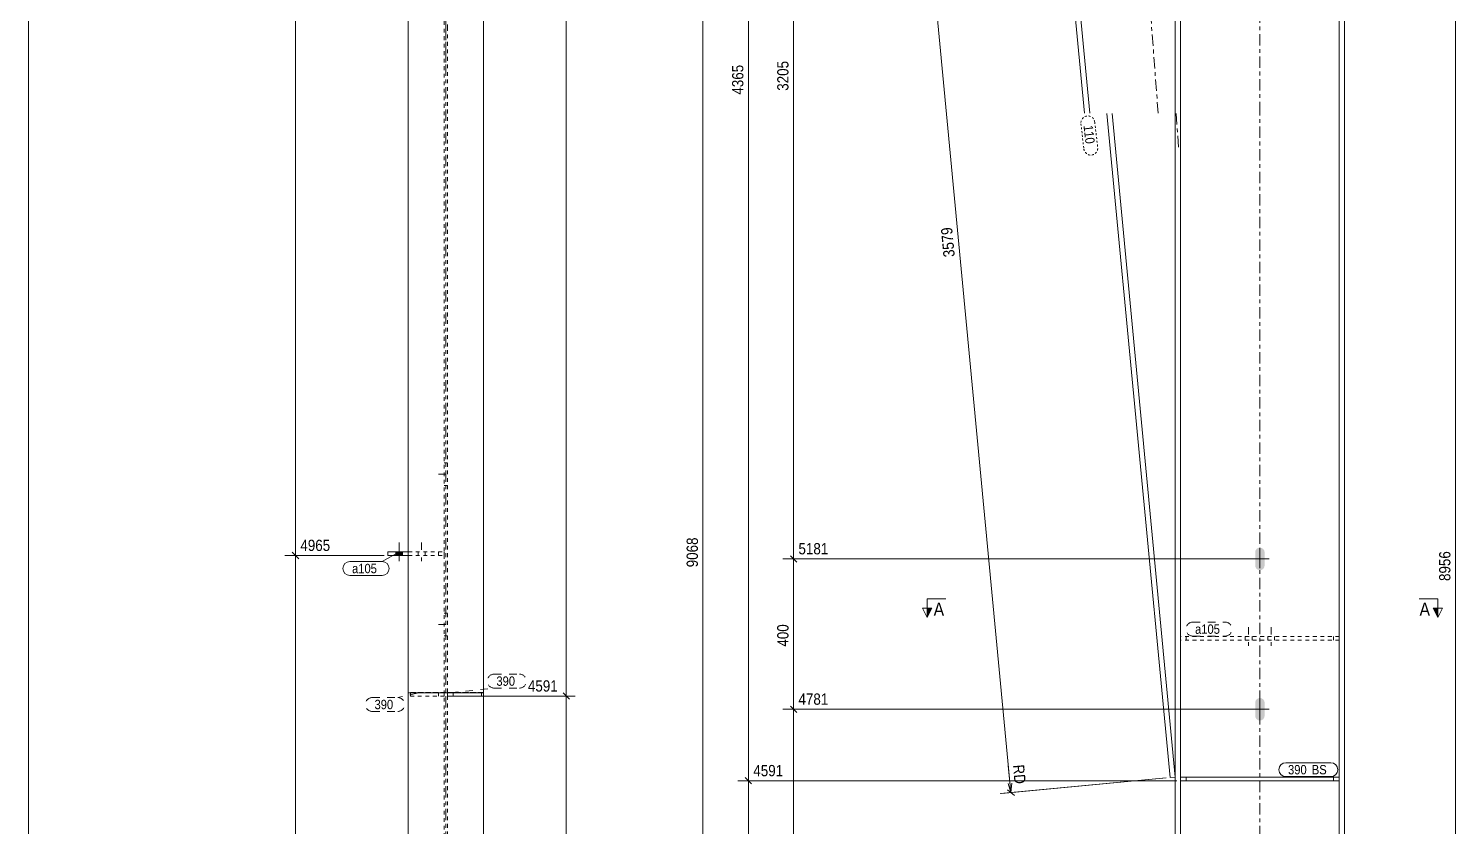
# Model space of a CAD drawing. Header units: millimetres. Extents: x 2 to 579, y 1 to 825.
# Drawn here: x 5 to 384.4, y 315.8 to 528.1 of the extents above; entities that cross this region are included whole.
import ezdxf

# ---------------------------------------------------------------- set-up
doc = ezdxf.new("R2010")
doc.units = ezdxf.units.MM
for name, pattern in [('XKITLINE00', [0]), ('XKITLINE01', [4, 1, -1, 1, -1]), ('XKITLINE02', [4, 2, -2]), ('XKITLINE03', [6, 3, -1, 1, -1]), ('XKITLINE04', [3, 0.5, -0.5, 0.5, -0.5, 0.5, -0.5])]:
    doc.linetypes.add(name, pattern=pattern)
for name, color, linetype, lineweight in [('Bolt', 3, 'Continuous', 0), ('Dimensions', 7, 'Continuous', 0), ('DrawingSheet', 5, 'Continuous', 0), ('Part', 2, 'Continuous', 0), ('PartMark', 7, 'Continuous', 0), ('Section', 6, 'Continuous', 0)]:
    doc.layers.add(name, color=color, linetype=linetype, lineweight=lineweight)
doc.styles.add('ARIAL', font='ARIAL.TTF')

# ---------------------------------------------------------------- blocks, each defined once
blk = doc.blocks.new('*A6')
at = {"layer": 'Bolt'}
for points in [[(332.89, 384.08), (332.42, 383.99), (331.94, 384.08), (331.53, 384.35), (331.26, 384.76), (331.17, 385.24), (331.17, 388.74), (331.26, 389.21), (331.53, 389.62), (331.94, 389.89), (332.42, 389.99), (332.89, 389.89), (333.3, 389.62), (333.57, 389.21), (333.67, 388.74), (333.67, 385.24), (333.57, 384.76), (333.3, 384.35)], [(332.89, 344.08), (332.42, 343.99), (331.94, 344.08), (331.53, 344.35), (331.26, 344.76), (331.17, 345.24), (331.17, 348.74), (331.26, 349.21), (331.53, 349.62), (331.94, 349.89), (332.42, 349.99), (332.89, 349.89), (333.3, 349.62), (333.57, 349.21), (333.67, 348.74), (333.67, 345.24), (333.57, 344.76), (333.3, 344.35)]]:
    blk.add_hatch(color=3, dxfattribs=at).paths.add_polyline_path(points, flags=17)
at = {"layer": 'Bolt', "color": 3, "linetype": 'XKITLINE00', "lineweight": 0}
for p, q in [((332.42, 389.49), (332.42, 384.49)), ((334.92, 386.99), (329.92, 386.99)), ((332.42, 349.49), (332.42, 344.49)), ((334.92, 346.99), (329.92, 346.99))]:
    blk.add_line(p, q, dxfattribs=at)
blk = doc.blocks.new('*A9')
at = {"layer": 'Bolt', "color": 3, "linetype": 'XKITLINE02', "lineweight": 0}
for p, q in [((329.42, 368.86), (329.42, 363.86)), ((329.42, 368.86), (329.42, 363.86)), ((335.42, 368.86), (335.42, 363.86)), ((335.42, 368.86), (335.42, 363.86)), ((328.52, 366.36), (328.52, 365.36)), ((328.52, 366.36), (328.52, 365.36)), ((330.32, 366.36), (330.32, 365.36)), ((330.32, 366.36), (330.32, 365.36)), ((334.52, 366.36), (334.52, 365.36)), ((334.52, 366.36), (334.52, 365.36)), ((336.32, 366.36), (336.32, 365.36)), ((336.32, 366.36), (336.32, 365.36))]:
    blk.add_line(p, q, dxfattribs=at)
blk = doc.blocks.new('*A12')
at = {"layer": 'Part', "color": 2, "linetype": 'XKITLINE00', "lineweight": 0}
for p, q in [((353.52, 700.78), (353.52, 505.59)), ((354.92, 701.89), (354.92, 505.59)), ((309.92, 666.41), (309.92, 505.59)), ((311.32, 667.51), (311.32, 505.59)), ((309.92, 505.49), (309.92, 210.97)), ((311.32, 505.49), (311.32, 210.97)), ((353.52, 505.49), (353.52, 210.97)), ((354.92, 505.49), (354.92, 210.97))]:
    blk.add_line(p, q, dxfattribs=at)
at = {"layer": 'Part', "color": 7, "linetype": 'XKITLINE03', "lineweight": 0}
for p, q in [((332.42, 505.59), (332.42, 694.15)), ((332.42, 210.97), (332.42, 505.49))]:
    blk.add_line(p, q, dxfattribs=at)
blk = doc.blocks.new('*A14')
at = {"layer": 'Part', "color": 7, "linetype": 'XKITLINE01', "lineweight": 0}
for p, q in [((353.52, 328.97), (311.32, 328.97)), ((311.32, 328.97), (311.32, 327.97)), ((311.32, 327.97), (353.52, 327.97)), ((312.82, 327.97), (312.82, 328.97)), ((352.02, 327.97), (352.02, 328.97)), ((353.52, 327.97), (353.52, 328.97))]:
    blk.add_line(p, q, dxfattribs=at)
blk = doc.blocks.new('*A15')
at = {"layer": 'Part', "color": 2, "linetype": 'XKITLINE00', "lineweight": 0}
for p, q in [((311.32, 328.97), (353.52, 328.97)), ((311.32, 327.97), (353.52, 327.97))]:
    blk.add_line(p, q, dxfattribs=at)
at = {"layer": 'Part', "color": 7, "linetype": 'XKITLINE01', "lineweight": 0}
for p, q in [((311.32, 328.97), (311.32, 327.97)), ((312.82, 327.97), (312.82, 328.97)), ((352.02, 328.97), (352.02, 327.97)), ((353.52, 327.97), (353.52, 328.97))]:
    blk.add_line(p, q, dxfattribs=at)
blk = doc.blocks.new('*A16')
at = {"layer": 'Part', "color": 7, "linetype": 'XKITLINE01', "lineweight": 0}
for p, q in [((273.27, 637.52), (308.75, 665.49)), ((308.75, 665.49), (309.92, 664.94)), ((309.92, 505.59), (309.92, 664.94)), ((309.92, 664.94), (309.92, 664.94)), ((309.92, 505.59), (309.92, 664.94)), ((309.92, 664.94), (309.92, 664.94)), ((309.92, 328.97), (309.92, 505.49)), ((309.92, 328.97), (309.92, 505.49))]:
    blk.add_line(p, q, dxfattribs=at)
at = {"layer": 'Part', "color": 7, "linetype": 'XKITLINE03', "lineweight": 0}
for p, q in [((293.35, 664.05), (305.36, 505.59)), ((310.11, 505.49), (310.86, 495.61))]:
    blk.add_line(p, q, dxfattribs=at)
at = {"layer": 'Part', "color": 2, "linetype": 'XKITLINE00', "lineweight": 0}
for p, q in [((308.75, 665.49), (309.92, 664.94)), ((285.8, 505.59), (273.27, 637.52)), ((274.58, 638.55), (287.2, 505.59)), ((308.52, 328.84), (291.75, 505.49)), ((293.15, 505.49), (309.92, 328.97)), ((309.92, 328.97), (308.52, 328.84))]:
    blk.add_line(p, q, dxfattribs=at)
blk = doc.blocks.new('*A18')
at = {"layer": 'Part', "color": 7, "linetype": 'XKITLINE01', "lineweight": 0}
for p, q in [((353.52, 366.36), (311.32, 366.36)), ((311.32, 365.36), (311.32, 366.36)), ((353.52, 365.36), (311.32, 365.36)), ((312.82, 366.36), (312.82, 365.36)), ((352.02, 365.36), (352.02, 366.36)), ((353.52, 366.36), (353.52, 365.36))]:
    blk.add_line(p, q, dxfattribs=at)
blk = doc.blocks.new('*A21')
at = {"layer": 'Bolt', "color": 3, "linetype": 'XKITLINE02', "lineweight": 0}
for p, q in [((115.53, 412.51), (116.43, 412.51)), ((113.98, 409.51), (117.98, 409.51)), ((115.53, 406.51), (116.43, 406.51)), ((115.53, 372.51), (116.43, 372.51)), ((113.98, 369.51), (117.98, 369.51)), ((115.53, 366.51), (116.43, 366.51))]:
    blk.add_line(p, q, dxfattribs=at)
blk = doc.blocks.new('*A24')
at = {"layer": 'Bolt'}
blk.add_hatch(color=3, dxfattribs=at).paths.add_polyline_path([(102.63, 387.89), (102.63, 388.89), (104.43, 388.89), (104.43, 387.89)], flags=17)
blk.add_hatch(color=3, dxfattribs=at).paths.add_polyline_path([(102.63, 387.89), (102.63, 388.89), (104.43, 388.89), (104.43, 387.89)], flags=17)
at = {"layer": 'Bolt', "color": 3, "linetype": 'XKITLINE00', "lineweight": 0}
for p, q in [((103.53, 391.39), (103.53, 386.39)), ((103.53, 391.39), (103.53, 386.39)), ((102.63, 388.89), (102.63, 387.89)), ((102.63, 388.89), (102.63, 387.89)), ((104.43, 388.89), (104.43, 387.89)), ((104.43, 388.89), (104.43, 387.89))]:
    blk.add_line(p, q, dxfattribs=at)
at = {"layer": 'Bolt', "color": 3, "linetype": 'XKITLINE02', "lineweight": 0}
for p, q in [((109.53, 391.39), (109.53, 386.39)), ((109.53, 391.39), (109.53, 386.39)), ((108.63, 388.89), (108.63, 387.89)), ((108.63, 388.89), (108.63, 387.89)), ((110.43, 388.89), (110.43, 387.89)), ((110.43, 388.89), (110.43, 387.89))]:
    blk.add_line(p, q, dxfattribs=at)
blk = doc.blocks.new('*A27')
at = {"layer": 'Part', "color": 7, "linetype": 'XKITLINE01', "lineweight": 0}
for p, q in [((105.98, 528.01), (105.98, 351.36)), ((115.53, 528.01), (115.53, 233.49)), ((116.43, 233.49), (116.43, 528.01)), ((125.98, 351.36), (125.98, 528.01))]:
    blk.add_line(p, q, dxfattribs=at)
at = {"layer": 'Part', "color": 7, "linetype": 'XKITLINE03', "lineweight": 0}
blk.add_line((115.98, 233.49), (115.98, 528.01), dxfattribs=at)
at = {"layer": 'Part', "color": 2, "linetype": 'XKITLINE00', "lineweight": 0}
for p, q in [((105.98, 233.49), (105.98, 351.36)), ((125.98, 351.36), (125.98, 233.49))]:
    blk.add_line(p, q, dxfattribs=at)
blk = doc.blocks.new('*A29')
at = {"layer": 'Part', "color": 7, "linetype": 'XKITLINE01', "lineweight": 0}
for p, q in [((115.53, 351.49), (106.53, 351.49)), ((106.53, 351.49), (106.53, 350.49)), ((106.53, 350.49), (115.53, 350.49)), ((114.03, 351.49), (114.03, 350.49)), ((115.53, 350.49), (115.53, 351.49))]:
    blk.add_line(p, q, dxfattribs=at)
blk = doc.blocks.new('*A30')
at = {"layer": 'Part', "color": 7, "linetype": 'XKITLINE01', "lineweight": 0}
for p, q in [((125.43, 351.49), (116.43, 351.49)), ((116.43, 351.49), (116.43, 350.49)), ((116.43, 350.49), (125.43, 350.49)), ((117.93, 351.49), (117.93, 350.49)), ((125.43, 350.49), (125.43, 351.49))]:
    blk.add_line(p, q, dxfattribs=at)
blk = doc.blocks.new('*A31')
at = {"layer": 'Part', "color": 7, "linetype": 'XKITLINE01', "lineweight": 0}
for p, q in [((115.53, 688.02), (115.53, 528.11)), ((116.43, 688.02), (115.53, 688.02)), ((115.53, 687.47), (116.43, 687.47)), ((116.43, 528.11), (116.43, 688.02)), ((115.53, 661.08), (105.98, 661.08)), ((105.98, 661.08), (105.98, 649.76)), ((125.98, 661.08), (116.43, 661.08)), ((125.98, 649.76), (125.98, 661.08)), ((105.98, 660.05), (125.98, 660.05)), ((115.53, 528.01), (115.53, 351.49)), ((116.43, 351.49), (116.43, 528.01)), ((125.98, 351.49), (105.98, 351.49))]:
    blk.add_line(p, q, dxfattribs=at)
at = {"layer": 'Part', "color": 7, "linetype": 'XKITLINE03', "lineweight": 0}
for p, q in [((115.98, 686.58), (115.98, 528.11)), ((115.98, 528.01), (115.98, 518.13))]:
    blk.add_line(p, q, dxfattribs=at)
at = {"layer": 'Part', "color": 2, "linetype": 'XKITLINE00', "lineweight": 0}
for p, q in [((105.98, 528.11), (105.98, 649.76)), ((125.98, 528.11), (125.98, 649.76)), ((105.98, 351.36), (105.98, 528.01)), ((125.98, 351.36), (125.98, 528.01)), ((125.98, 351.36), (105.98, 351.36))]:
    blk.add_line(p, q, dxfattribs=at)
blk = doc.blocks.new('*A33')
at = {"layer": 'Part', "color": 2, "linetype": 'XKITLINE00', "lineweight": 0}
for p, q in [((100.53, 388.89), (105.98, 388.89)), ((100.53, 388.89), (100.53, 387.89)), ((100.53, 387.89), (105.98, 387.89))]:
    blk.add_line(p, q, dxfattribs=at)
at = {"layer": 'Part', "color": 7, "linetype": 'XKITLINE01', "lineweight": 0}
for p, q in [((105.98, 388.89), (115.53, 388.89)), ((105.98, 387.89), (115.53, 387.89)), ((114.03, 388.89), (114.03, 387.89)), ((115.53, 388.89), (115.53, 387.89))]:
    blk.add_line(p, q, dxfattribs=at)
blk = doc.blocks.new('*A51')
at = {"layer": 'DrawingSheet', "color": 5, "linetype": 'XKITLINE00', "lineweight": 0}
blk.add_line((5, 825), (5, 5), dxfattribs=at)
blk = doc.blocks.new('*A60')
at = {"layer": 'Dimensions', "color": 7, "linetype": 'XKITLINE00', "lineweight": 0}
blk.add_line((184.33, 67.24), (184.33, 711.15), dxfattribs=at)
at = {"layer": 'Dimensions', "color": 3, "style": 'ARIAL', "width": 0.85}
blk.add_text('9068', height=3, rotation=90.0002, dxfattribs=at).set_placement((182.98, 384.75))
blk = doc.blocks.new('*A62')
at = {"layer": 'Dimensions', "color": 7, "linetype": 'XKITLINE00', "lineweight": 0}
blk.add_line((384.42, 69.24), (384.42, 701.89), dxfattribs=at)
at = {"layer": 'Dimensions', "color": 3, "style": 'ARIAL', "width": 0.85}
blk.add_text('8956', height=3, rotation=90.0002, dxfattribs=at).set_placement((383.07, 381.11))
blk = doc.blocks.new('*A64')
at = {"layer": 'Dimensions', "color": 7, "linetype": 'XKITLINE00', "lineweight": 0}
for p, q in [((310.32, 327.97), (193.57, 327.97)), ((195.57, 328.82), (197.26, 327.12)), ((196.42, 69.24), (196.42, 327.97)), ((308.92, 69.24), (193.57, 69.24)), ((195.57, 70.09), (197.26, 68.4))]:
    blk.add_line(p, q, dxfattribs=at)
at = {"layer": 'Dimensions', "color": 3}
for p in [(196.42, 327.97), (196.42, 69.24)]:
    blk.add_point(p, dxfattribs=at)
at = {"layer": 'Dimensions', "color": 3, "style": 'ARIAL', "width": 0.85}
blk.add_text('4591', height=3, dxfattribs=at).set_placement((197.72, 329.17))
blk.add_text('4591', height=3, rotation=90.0002, dxfattribs=at).set_placement((195.07, 194.16))
blk = doc.blocks.new('*A65')
at = {"layer": 'Dimensions', "color": 7, "linetype": 'XKITLINE00', "lineweight": 0}
for p, q in [((195.57, 702.73), (197.26, 701.04)), ((353.92, 701.89), (193.57, 701.89)), ((196.42, 327.97), (196.42, 701.89)), ((310.32, 327.97), (193.57, 327.97)), ((195.57, 328.82), (197.26, 327.12))]:
    blk.add_line(p, q, dxfattribs=at)
at = {"layer": 'Dimensions', "color": 3}
for p in [(196.42, 701.89), (196.42, 327.97)]:
    blk.add_point(p, dxfattribs=at)
at = {"layer": 'Dimensions', "color": 3, "style": 'ARIAL', "width": 0.85}
blk.add_text('8956', height=3, dxfattribs=at).set_placement((197.72, 703.09))
blk.add_text('4365', height=3, rotation=90.0002, dxfattribs=at).set_placement((195.07, 510.48))
blk = doc.blocks.new('*A71')
at = {"layer": 'Dimensions', "color": 7, "linetype": 'XKITLINE00', "lineweight": 0}
for p, q in [((331.42, 346.99), (205.57, 346.99)), ((207.57, 347.84), (209.26, 346.14)), ((208.42, 92.37), (208.42, 346.99)), ((331.42, 92.37), (205.57, 92.37)), ((207.57, 93.22), (209.26, 91.52))]:
    blk.add_line(p, q, dxfattribs=at)
at = {"layer": 'Dimensions', "color": 3}
for p in [(208.42, 346.99), (208.42, 92.37)]:
    blk.add_point(p, dxfattribs=at)
at = {"layer": 'Dimensions', "color": 3, "style": 'ARIAL', "width": 0.85}
blk.add_text('4781', height=3, dxfattribs=at).set_placement((209.72, 348.19))
blk.add_text('4550', height=3, rotation=90.0002, dxfattribs=at).set_placement((207.07, 215.23))
blk = doc.blocks.new('*A72')
at = {"layer": 'Dimensions', "color": 7, "linetype": 'XKITLINE00', "lineweight": 0}
for p, q in [((207.57, 387.84), (209.26, 386.14)), ((331.42, 386.99), (205.57, 386.99)), ((208.42, 346.99), (208.42, 386.99)), ((331.42, 346.99), (205.57, 346.99)), ((207.57, 347.84), (209.26, 346.14))]:
    blk.add_line(p, q, dxfattribs=at)
at = {"layer": 'Dimensions', "color": 3}
for p in [(208.42, 386.99), (208.42, 346.99)]:
    blk.add_point(p, dxfattribs=at)
at = {"layer": 'Dimensions', "color": 3, "style": 'ARIAL', "width": 0.85}
blk.add_text('5181', height=3, dxfattribs=at).set_placement((209.72, 388.19))
blk.add_text('400', height=3, rotation=90.0002, dxfattribs=at).set_placement((207.07, 363.65))
blk = doc.blocks.new('*A73')
at = {"layer": 'Dimensions', "color": 7, "linetype": 'XKITLINE00', "lineweight": 0}
for p, q in [((207.57, 645.78), (209.26, 644.08)), ((331.42, 644.93), (205.57, 644.93)), ((208.42, 386.99), (208.42, 644.93)), ((207.57, 387.84), (209.26, 386.14)), ((331.42, 386.99), (205.57, 386.99))]:
    blk.add_line(p, q, dxfattribs=at)
at = {"layer": 'Dimensions', "color": 3}
for p in [(208.42, 644.93), (208.42, 386.99)]:
    blk.add_point(p, dxfattribs=at)
at = {"layer": 'Dimensions', "color": 3, "style": 'ARIAL', "width": 0.85}
blk.add_text('8386', height=3, dxfattribs=at).set_placement((209.72, 646.13))
blk.add_text('3205', height=3, rotation=90.0002, dxfattribs=at).set_placement((207.07, 511.51))
blk = doc.blocks.new('*A75')
at = {"layer": 'Dimensions', "color": 7, "linetype": 'XKITLINE00', "lineweight": 0}
for p, q in [((273.69, 622.49), (235.42, 618.86)), ((237.33, 619.89), (239.18, 618.36)), ((266.2, 324.82), (238.25, 619.13)), ((265.52, 332.01), (266.2, 324.82)), ((307.53, 328.74), (263.36, 324.55)), ((307.53, 328.74), (263.81, 324.59)), ((265.47, 327.26), (266.2, 324.82)), ((266.46, 327.35), (266.2, 324.82)), ((265.28, 325.58), (267.13, 324.05))]:
    blk.add_line(p, q, dxfattribs=at)
at = {"layer": 'Dimensions', "color": 3}
for p in [(238.25, 619.13), (266.2, 324.82)]:
    blk.add_point(p, dxfattribs=at)
at = {"layer": 'Dimensions', "color": 7}
blk.add_point((266.2, 324.82), dxfattribs=at)
at = {"layer": 'Dimensions', "color": 3, "style": 'ARIAL', "width": 0.85}
for s, rotation, p in [('3579', 5.4259, (239.43, 620.44)), ('3579', 95.4261, (251.3, 467.41)), ('RD', -84.5743, (266.71, 332.12))]:
    blk.add_text(s, height=3, rotation=rotation, dxfattribs=at).set_placement(p)
blk = doc.blocks.new('*A81')
at = {"layer": 'PartMark', "color": 7, "linetype": 'XKITLINE02', "lineweight": 0}
for p, q in [((314.57, 370.16), (323.18, 370.16)), ((314.57, 366.46), (323.18, 366.46))]:
    blk.add_line(p, q, dxfattribs=at)
for centre, start, end in [((314.57, 368.31), 90, 270), ((323.18, 368.31), 270, 90)]:
    blk.add_arc(centre, 1.85, start, end, dxfattribs=at)
at = {"layer": 'PartMark', "color": 3, "style": 'ARIAL', "width": 0.85}
blk.add_text('a105', height=2.5, dxfattribs=at).set_placement((315.17, 367.06))
blk = doc.blocks.new('*A83')
at = {"layer": 'PartMark', "color": 7, "linetype": 'XKITLINE04', "lineweight": 0}
for p, q in [((284.83, 502.75), (285.6, 496.03)), ((288.51, 503.17), (289.28, 496.45))]:
    blk.add_line(p, q, dxfattribs=at)
for centre, start, end in [((286.67, 502.96), 6.5153, 186.5153), ((287.44, 496.24), 186.5153, 6.5153)]:
    blk.add_arc(centre, 1.85, start, end, dxfattribs=at)
at = {"layer": 'PartMark', "color": 3, "style": 'ARIAL', "width": 0.85}
blk.add_text('110', height=2.5, rotation=-83.4857, dxfattribs=at).set_placement((285.5, 502.22))
blk = doc.blocks.new('*A87')
at = {"layer": 'PartMark', "color": 7, "linetype": 'XKITLINE00', "lineweight": 0}
for p, q in [((339.3, 332.77), (351.27, 332.77)), ((339.3, 329.07), (351.27, 329.07))]:
    blk.add_line(p, q, dxfattribs=at)
for centre, start, end in [((339.3, 330.92), 90, 270), ((351.27, 330.92), 270, 90)]:
    blk.add_arc(centre, 1.85, start, end, dxfattribs=at)
at = {"layer": 'PartMark', "color": 3, "style": 'ARIAL', "width": 0.85}
for s, p in [('390', (339.9, 329.67)), ('BS', (346.22, 329.67))]:
    blk.add_text(s, height=2.5, dxfattribs=at).set_placement(p)
blk = doc.blocks.new('*A89')
at = {"layer": 'Section'}
for points in [[(245.17, 373.86), (243.92, 371.36), (243.92, 373.86)], [(379.74, 373.86), (379.74, 371.36), (378.49, 373.86)]]:
    blk.add_hatch(color=3, dxfattribs=at).paths.add_polyline_path(points, flags=17)
at = {"layer": 'Section', "color": 1, "linetype": 'XKITLINE00', "lineweight": 0}
for p, q in [((243.92, 376.36), (248.92, 376.36)), ((243.92, 376.36), (243.92, 371.36)), ((379.74, 376.36), (374.74, 376.36)), ((379.74, 376.36), (379.74, 371.36))]:
    blk.add_line(p, q, dxfattribs=at)
at = {"layer": 'Section', "color": 3, "linetype": 'XKITLINE00', "lineweight": 0}
for p, q in [((243.92, 371.36), (242.67, 373.86)), ((245.17, 373.86), (242.67, 373.86)), ((243.92, 371.36), (245.17, 373.86)), ((378.49, 373.86), (380.99, 373.86)), ((379.74, 371.36), (378.49, 373.86)), ((380.99, 373.86), (379.74, 371.36))]:
    blk.add_line(p, q, dxfattribs=at)
at = {"layer": 'Section', "color": 7, "style": 'ARIAL', "width": 0.85}
for p in [(245.67, 371.86), (374.87, 371.86)]:
    blk.add_text('A', height=3.5, dxfattribs=at).set_placement(p)
blk = doc.blocks.new('*A102')
at = {"layer": 'Dimensions', "color": 7, "linetype": 'XKITLINE00', "lineweight": 0}
for p, q in [((116.53, 350.49), (150.38, 350.49)), ((147.13, 351.34), (148.83, 349.64)), ((147.98, 91.77), (147.98, 350.49)), ((126.98, 91.77), (150.38, 91.77)), ((147.13, 92.62), (148.83, 90.92))]:
    blk.add_line(p, q, dxfattribs=at)
at = {"layer": 'Dimensions', "color": 3}
for p in [(147.98, 350.49), (147.98, 91.77)]:
    blk.add_point(p, dxfattribs=at)
at = {"layer": 'Dimensions', "color": 3, "style": 'ARIAL', "width": 0.85}
blk.add_text('4591', height=3, dxfattribs=at).set_placement((137.78, 351.69))
blk.add_text('4591', height=3, rotation=90.0002, dxfattribs=at).set_placement((146.63, 216.68))
blk = doc.blocks.new('*A103')
at = {"layer": 'Dimensions', "color": 7, "linetype": 'XKITLINE00', "lineweight": 0}
for p, q in [((147.13, 725.26), (148.83, 723.56)), ((126.98, 724.41), (150.38, 724.41)), ((147.98, 350.49), (147.98, 724.41)), ((116.53, 350.49), (150.38, 350.49)), ((147.13, 351.34), (148.83, 349.64))]:
    blk.add_line(p, q, dxfattribs=at)
at = {"layer": 'Dimensions', "color": 3}
for p in [(147.98, 724.41), (147.98, 350.49)]:
    blk.add_point(p, dxfattribs=at)
at = {"layer": 'Dimensions', "color": 3, "style": 'ARIAL', "width": 0.85}
blk.add_text('8956', height=3, dxfattribs=at).set_placement((137.78, 725.61))
blk.add_text('4365', height=3, rotation=90.0002, dxfattribs=at).set_placement((146.63, 533))
blk = doc.blocks.new('*A104')
at = {"layer": 'Dimensions', "color": 7, "linetype": 'XKITLINE00', "lineweight": 0}
for p, q in [((99.53, 387.89), (73.13, 387.89)), ((75.13, 388.74), (76.83, 387.04)), ((75.98, 91.77), (75.98, 387.89)), ((75.98, 98.99), (75.98, 91.77)), ((104.98, 91.77), (71.48, 91.77)), ((104.98, 91.77), (73.13, 91.77)), ((75.13, 92.62), (76.83, 90.92)), ((75.48, 94.27), (75.98, 91.77)), ((76.48, 94.27), (75.98, 91.77))]:
    blk.add_line(p, q, dxfattribs=at)
at = {"layer": 'Dimensions', "color": 3}
for p in [(75.98, 387.89), (75.98, 91.77)]:
    blk.add_point(p, dxfattribs=at)
at = {"layer": 'Dimensions', "color": 7}
blk.add_point((75.98, 91.77), dxfattribs=at)
at = {"layer": 'Dimensions', "color": 3, "style": 'ARIAL', "width": 0.85}
blk.add_text('4965', height=3, dxfattribs=at).set_placement((77.28, 389.09))
for s, p in [('4965', (74.63, 235.38)), ('RD', (74.78, 93.21))]:
    blk.add_text(s, height=3, rotation=90.0002, dxfattribs=at).set_placement(p)
blk = doc.blocks.new('*A105')
at = {"layer": 'Dimensions', "color": 7, "linetype": 'XKITLINE00', "lineweight": 0}
for p, q in [((75.13, 686.8), (76.83, 685.11)), ((99.53, 685.96), (73.13, 685.96)), ((75.98, 387.89), (75.98, 685.96)), ((99.53, 387.89), (73.13, 387.89)), ((75.13, 388.74), (76.83, 387.04))]:
    blk.add_line(p, q, dxfattribs=at)
at = {"layer": 'Dimensions', "color": 3}
for p in [(75.98, 685.96), (75.98, 387.89)]:
    blk.add_point(p, dxfattribs=at)
at = {"layer": 'Dimensions', "color": 3, "style": 'ARIAL', "width": 0.85}
blk.add_text('8571', height=3, dxfattribs=at).set_placement((77.28, 687.16))
blk.add_text('3606', height=3, rotation=90.0002, dxfattribs=at).set_placement((74.63, 532.47))
blk = doc.blocks.new('*A109')
at = {"layer": 'PartMark', "color": 7, "linetype": 'XKITLINE00', "lineweight": 0}
for p, q in [((103.28, 388.68), (99.04, 386.28)), ((90.42, 386.28), (99.04, 386.28)), ((90.42, 382.58), (99.04, 382.58))]:
    blk.add_line(p, q, dxfattribs=at)
for centre, start, end in [((90.42, 384.43), 90, 270), ((99.04, 384.43), 270, 90)]:
    blk.add_arc(centre, 1.85, start, end, dxfattribs=at)
at = {"layer": 'PartMark', "color": 3, "style": 'ARIAL', "width": 0.85}
blk.add_text('a105', height=2.5, dxfattribs=at).set_placement((91.02, 383.18))
blk = doc.blocks.new('*A112')
at = {"layer": 'PartMark', "color": 7, "linetype": 'XKITLINE02', "lineweight": 0}
for p, q in [((128.8, 356.33), (135.56, 356.33)), ((117.21, 351.37), (128.8, 352.63)), ((128.8, 352.63), (135.56, 352.63))]:
    blk.add_line(p, q, dxfattribs=at)
for centre, start, end in [((128.8, 354.48), 90, 270), ((135.56, 354.48), 270, 90)]:
    blk.add_arc(centre, 1.85, start, end, dxfattribs=at)
at = {"layer": 'PartMark', "color": 3, "style": 'ARIAL', "width": 0.85}
blk.add_text('390', height=2.5, dxfattribs=at).set_placement((129.4, 353.23))
blk = doc.blocks.new('*A113')
at = {"layer": 'PartMark', "color": 7, "linetype": 'XKITLINE02', "lineweight": 0}
for p, q in [((96.4, 350.11), (103.16, 350.11)), ((108.36, 351.26), (103.16, 350.11)), ((96.4, 346.41), (103.16, 346.41))]:
    blk.add_line(p, q, dxfattribs=at)
for centre, start, end in [((96.4, 348.26), 90, 270), ((103.16, 348.26), 270, 90)]:
    blk.add_arc(centre, 1.85, start, end, dxfattribs=at)
at = {"layer": 'PartMark', "color": 3, "style": 'ARIAL', "width": 0.85}
blk.add_text('390', height=2.5, dxfattribs=at).set_placement((97, 347.01))

msp = doc.modelspace()

# ---------------------------------------------------------------- block references
at = {"lineweight": 0}
for name in ['*A51', '*A103', '*A60', '*A65', '*A62', '*A105', '*A31', '*A21', '*A16', '*A73', '*A6', '*A75', '*A83', '*A104', '*A24', '*A72', '*A109', '*A33', '*A89', '*A81', '*A9', '*A18', '*A102', '*A112', '*A113', '*A29', '*A30', '*A71', '*A64', '*A87', '*A14', '*A15']:
    msp.add_blockref(name, (0, 0), dxfattribs=at)
at = {"layer": 'Part', "lineweight": 0}
for name in ['*A27', '*A12']:
    msp.add_blockref(name, (0, 0), dxfattribs=at)

doc.saveas('drawing.dxf')
